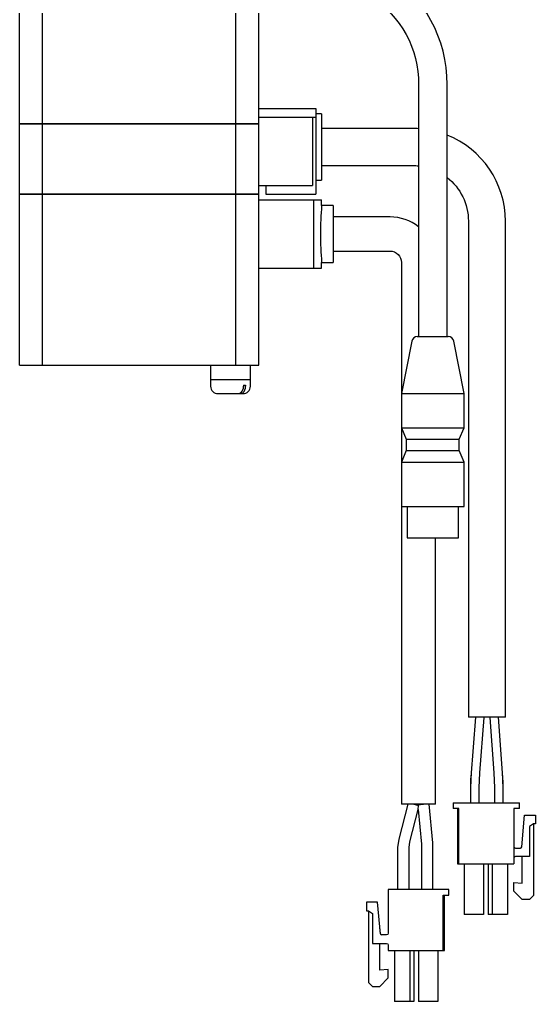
# Model space of a CAD drawing. Extents: x 0 to 1293, y -8 to 999.
# Drawn here: x 537.4 to 627.9, y 10 to 182.2 of the extents above; entities that cross this region are included whole.
import ezdxf

# ---------------------------------------------------------------- set-up
doc = ezdxf.new("R2010")
doc.units = 0
doc.header["$LTSCALE"] = 0.5
doc.layers.add('MSM_CONTINUOUS', color=7, linetype='CONTINUOUS')

msp = doc.modelspace()

# ---------------------------------------------------------------- linework, layer by layer
at = {"layer": 'MSM_CONTINUOUS'}
for p, q in [((537.35, 163.9), (537.35, 187.85)), ((541.38, 163.9), (541.38, 187.85)), ((575.32, 163.9), (575.32, 187.85)), ((579.35, 151.6), (579.35, 187.85)), ((607.35, 170.8), (607.35, 126.6)), ((612.35, 126.6), (612.35, 170.8)), ((579.35, 166.6), (589.35, 166.6)), ((589.35, 166.6), (589.35, 151.6)), ((590.35, 165.67), (589.35, 165.67)), ((590.35, 165.67), (590.35, 154.03)), ((579.35, 163.9), (537.35, 163.9)), ((537.35, 151.6), (537.35, 163.85)), ((579.35, 163.85), (537.35, 163.85)), ((537.4, 163.85), (537.4, 163.9)), ((541.38, 151.6), (541.38, 163.85)), ((541.64, 163.85), (541.64, 163.9)), ((575.07, 163.85), (575.07, 163.9)), ((575.32, 151.6), (575.32, 163.85)), ((579.3, 163.85), (579.3, 163.9)), ((579.35, 165.1), (589.35, 165.1)), ((588.75, 165.1), (588.75, 153.1)), ((606.35, 163.1), (590.35, 163.1)), ((590.35, 156.6), (606.35, 156.6)), ((589.35, 154.03), (590.35, 154.03)), ((579.35, 151.6), (537.35, 151.6)), ((537.35, 121.6), (537.35, 151.55)), ((579.35, 151.55), (537.35, 151.55)), ((537.4, 151.55), (537.4, 151.6)), ((541.38, 121.6), (541.38, 151.55)), ((541.64, 151.55), (541.64, 151.6)), ((575.07, 151.55), (575.07, 151.6)), ((575.32, 121.6), (575.32, 151.55)), ((579.3, 151.55), (579.3, 151.6)), ((579.35, 153.1), (588.75, 153.1)), ((579.35, 121.6), (579.35, 151.55)), ((580.55, 153.1), (580.55, 151.6)), ((580.55, 151.6), (589.35, 151.6)), ((579.35, 150.6), (590.35, 150.6)), ((588.92, 150.6), (588.92, 138.6)), ((590.35, 149.6), (590.35, 150.6)), ((592.35, 149.6), (590.35, 149.6)), ((592.35, 149.6), (592.35, 139.6)), ((602.35, 147.6), (592.35, 147.6)), ((616.1, 146.85), (616.1, 59.85)), ((622.6, 59.85), (622.6, 146.85)), ((592.35, 141.6), (602.35, 141.6)), ((590.35, 138.6), (590.35, 139.6)), ((590.35, 139.6), (592.35, 139.6)), ((604.35, 139.6), (604.35, 116.6)), ((579.35, 138.6), (590.35, 138.6)), ((606.16, 125.79), (604.35, 116.6)), ((607.14, 126.6), (612.57, 126.6)), ((615.35, 116.6), (613.55, 125.79)), ((537.35, 121.6), (579.35, 121.6)), ((570.85, 121.6), (570.85, 119.1)), ((577.85, 119.1), (577.85, 121.6)), ((570.85, 119.1), (577.85, 119.1)), ((570.85, 119.05), (577.85, 119.05)), ((570.85, 119.05), (570.85, 117.9)), ((570.9, 119.1), (570.9, 119.05)), ((577.8, 119.05), (577.8, 119.1)), ((577.85, 117.9), (577.85, 119.05)), ((576.65, 118.1), (577, 118.1)), ((576.65, 118.1), (576.65, 117.9)), ((577, 118.1), (577, 117.9)), ((572.15, 116.6), (576.55, 116.6)), ((604.35, 116.6), (615.35, 116.6)), ((604.35, 116.6), (604.35, 110.6)), ((615.35, 110.6), (615.35, 116.6)), ((604.35, 110.6), (615.35, 110.6)), ((604.35, 110.6), (605.2, 108.6)), ((604.35, 110.6), (604.35, 104.6)), ((614.5, 108.6), (615.35, 110.6)), ((605.2, 108.6), (614.5, 108.6)), ((605.2, 108.6), (605.2, 106.6)), ((614.5, 106.6), (614.5, 108.6)), ((605.2, 106.6), (604.35, 104.6)), ((605.2, 106.6), (614.5, 106.6)), ((615.35, 104.6), (614.5, 106.6)), ((604.35, 104.6), (615.35, 104.6)), ((604.35, 104.6), (604.35, 96.8)), ((615.35, 96.8), (615.35, 104.6)), ((604.35, 96.8), (615.35, 96.8)), ((604.35, 96.8), (604.35, 44.6)), ((605.35, 96.8), (605.35, 91.3)), ((614.35, 91.3), (614.35, 96.8)), ((605.35, 91.3), (614.35, 91.3)), ((610.35, 44.6), (610.35, 91.3)), ((622.6, 59.85), (616.1, 59.85)), ((617.35, 59.85), (616.51, 49.31)), ((618.08, 50.11), (618.85, 59.79)), ((619.86, 59.79), (619.88, 59.85)), ((619.86, 59.79), (620.58, 50.11)), ((622.15, 49.28), (621.36, 59.85)), ((616.59, 50.23), (616.48, 47.48)), ((617.98, 47.48), (618.08, 50.11)), ((620.58, 50.11), (620.68, 47.48)), ((622.18, 47.48), (622.08, 50.22)), ((616.48, 48.45), (616.48, 44.85)), ((622.18, 44.85), (622.18, 48.48)), ((617.98, 44.85), (617.98, 47.48)), ((620.68, 47.48), (620.68, 44.85)), ((613.45, 44.85), (613.45, 43.85)), ((613.45, 44.85), (625.05, 44.85)), ((625.05, 43.85), (625.05, 44.85)), ((605.47, 44.6), (603.87, 38.47)), ((610.35, 44.6), (604.35, 44.6)), ((605.81, 37.97), (607.29, 43.65)), ((606.5, 44.6), (607.35, 44.38)), ((607.22, 44.41), (606.5, 44.6)), ((607.21, 44.5), (608.2, 44.6)), ((607.21, 44.5), (607.22, 44.41)), ((607.22, 44.41), (607.35, 44.38)), ((607.35, 44.38), (607.22, 44.41)), ((607.29, 43.65), (607.35, 44.38)), ((607.29, 43.65), (607.87, 37.6)), ((609.86, 37.79), (609.21, 44.6)), ((614.45, 43.85), (613.45, 43.85)), ((614.2, 43.85), (614.2, 34.15)), ((614.45, 34.15), (614.45, 43.85)), ((625.05, 43.85), (624.05, 43.85)), ((624.05, 43.85), (624.05, 34.15)), ((625.45, 37.08), (625.94, 42.65)), ((625.94, 42.65), (627.85, 42.65)), ((627.85, 42.65), (627.85, 41.15)), ((627.55, 41.15), (626.85, 40.65)), ((626.85, 40.65), (626.85, 35.4)), ((627.85, 41.15), (627.55, 41.15)), ((627.55, 41.15), (627.55, 28.55)), ((603.87, 38.47), (603.68, 36.96)), ((605.68, 36.96), (605.81, 37.97)), ((603.68, 36.96), (603.68, 29.6)), ((605.68, 29.6), (605.68, 36.96)), ((607.87, 37.6), (607.88, 37.5)), ((607.88, 37.5), (607.88, 29.6)), ((609.88, 37.5), (609.86, 37.79)), ((609.88, 29.6), (609.88, 37.5)), ((624.35, 36.9), (625.25, 36.9)), ((626.85, 35.4), (624.35, 35.4)), ((625.55, 30.72), (625.55, 35.4)), ((614.2, 34.15), (624.05, 34.15)), ((615.35, 34.15), (615.35, 25.25)), ((618.75, 34.15), (618.75, 25.25)), ((619.55, 34.15), (619.55, 25.25)), ((620.3, 34.15), (620.3, 25.25)), ((622.95, 34.15), (622.95, 25.25)), ((602.05, 29.6), (602.05, 21.95)), ((612.65, 29.6), (602.05, 29.6)), ((612.65, 28.6), (612.65, 29.6)), ((612.65, 28.6), (612.65, 29.6)), ((624.05, 29.35), (624.05, 30.85)), ((624.05, 30.85), (625.55, 30.72)), ((625.55, 27.85), (624.05, 29.35)), ((611.65, 28.6), (612.65, 28.6)), ((611.65, 18.9), (611.65, 28.6)), ((611.65, 18.9), (611.65, 28.6)), ((611.9, 18.9), (611.9, 28.6)), ((626.85, 27.85), (625.55, 27.85)), ((627.55, 28.55), (626.85, 27.85)), ((598.25, 27.4), (598.25, 25.9)), ((600.17, 27.4), (598.25, 27.4)), ((598.25, 25.9), (598.55, 25.9)), ((598.55, 25.9), (599.25, 25.4)), ((598.55, 25.9), (598.55, 13.3)), ((600.65, 21.83), (600.17, 27.4)), ((600.65, 21.83), (600.17, 27.4)), ((599.25, 25.4), (599.25, 20.15)), ((618.75, 25.25), (615.35, 25.25)), ((622.95, 25.25), (619.55, 25.25)), ((600.65, 21.83), (600.55, 22.98)), ((600.65, 21.83), (600.55, 22.98)), ((600.55, 22.98), (600.55, 22.98)), ((601.75, 21.65), (600.85, 21.65)), ((599.25, 20.15), (601.75, 20.15)), ((600.55, 15.47), (600.55, 20.15)), ((600.55, 15.47), (600.55, 20.15)), ((602.05, 19.85), (602.05, 18.9)), ((602.05, 18.9), (611.65, 18.9)), ((603.15, 18.9), (603.15, 10)), ((605.8, 18.9), (605.8, 10)), ((606.55, 18.9), (606.55, 10)), ((606.55, 18.9), (606.55, 10)), ((607.35, 18.9), (607.35, 10)), ((610.75, 18.9), (610.75, 10)), ((610.75, 18.9), (610.75, 10)), ((611.65, 18.9), (611.9, 18.9)), ((602.05, 15.6), (600.55, 15.47)), ((602.05, 14.1), (602.05, 15.6)), ((602.05, 14.1), (602.05, 15.6)), ((600.55, 12.6), (602.05, 14.1)), ((600.55, 12.6), (602.05, 14.1)), ((598.55, 13.3), (599.25, 12.6)), ((599.25, 12.6), (600.55, 12.6)), ((606.55, 10), (603.15, 10)), ((610.75, 10), (607.35, 10))]:
    msp.add_line(p, q, dxfattribs=at)
for centre, radius, start, end in [((589.59, 171.06), 22.77, 359.3532, 58.4315), ((606.35, 146.85), 16.25, 86.4719, 90), ((606.35, 146.85), 16.25, 0, 68.3318), ((650.14, 144.6), 60, 175.2198, 184.7802), ((602.35, 139.6), 8, 51.3178, 90), ((607.14, 125.6), 1, 90, 168.8813), ((612.57, 125.6), 1, 11.1187, 90), ((572.15, 117.9), 1.3, 180, 270), ((575.26, 117.81), 1.39, 312.8199, 3.04), ((575.6, 117.82), 1.41, 311.3743, 2.8178), ((576.55, 117.9), 1.3, 270, 0), ((575.7, 117.35), 0.754, 275.8166, 311.8939), ((576.05, 117.35), 0.751, 271.7681, 308.8955), ((618.77, 59.79), 0.0773, 0.4162, 50.9521), ((627.23, 48.45), 10.75, 175.452, 180), ((611.43, 48.48), 10.75, 0, 4.2892), ((624.35, 37.2), 0.3, 180, 270), ((625.25, 37.1), 0.2, 270, 355), ((624.35, 35.1), 0.3, 90, 180), ((600.85, 21.85), 0.2, 185, 270), ((600.85, 21.85), 0.2, 185, 270)]:
    msp.add_arc(centre, radius, start, end, dxfattribs=at)
at = {"layer": 'MSM_CONTINUOUS', "extrusion": (0, 0, -1)}
for centre, radius, start, end in [((-589.58, 171.05), 17.78, 121.8382, 180.8146), ((-606.35, 146.85), 9.75, 90, 95.8868), ((-606.35, 146.85), 9.75, 127.9799, 180), ((-602.35, 139.6), 2, 90, 180), ((-600.85, 21.85), 0.2, 270, 355), ((-601.75, 21.95), 0.3, 180, 270), ((-601.75, 19.85), 0.3, 90, 180)]:
    msp.add_arc(centre, radius, start, end, dxfattribs=at)

doc.saveas('drawing.dxf')
